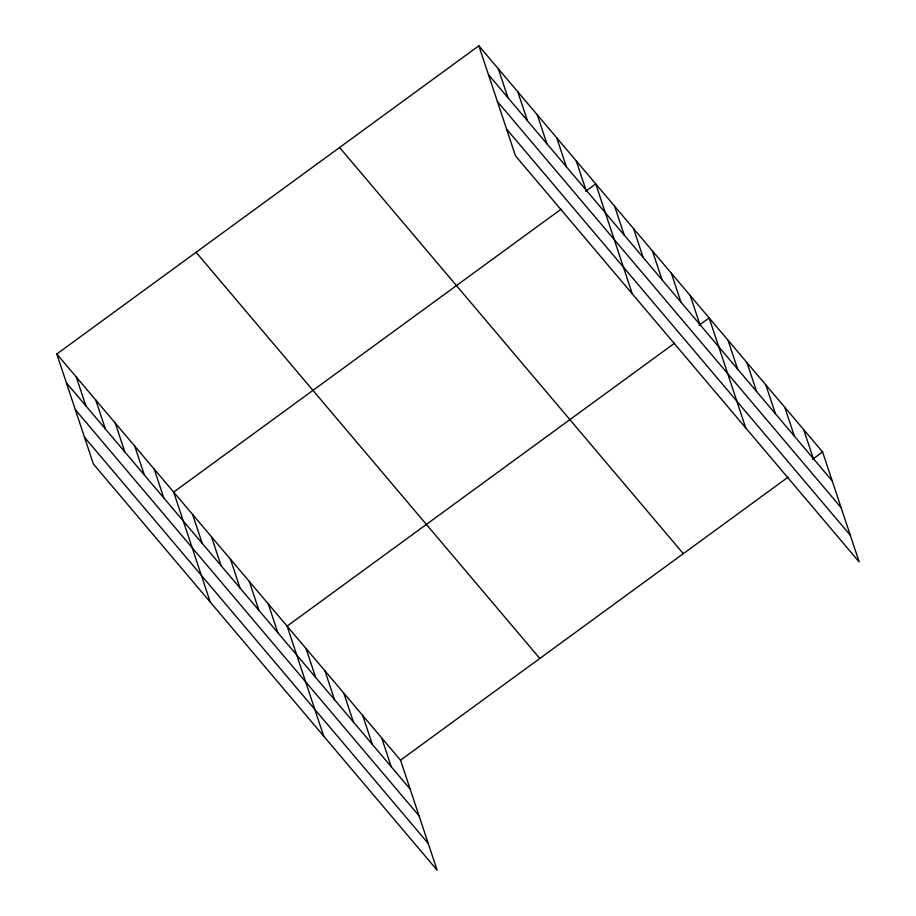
<?xml version="1.0" encoding="UTF-8"?>
<svg xmlns="http://www.w3.org/2000/svg" width="916" height="916" viewBox="0 0 916 916"><rect width="100%" height="100%" fill="white"/><g stroke="black" fill="none" stroke-linecap="round" stroke-linejoin="round"><path stroke-width="1.37" d="M56.803 354L400.532 760.165L437.138 870.2L93.409 464.034L56.803 354L478.862 45.8L822.591 451.966L859.197 562L515.468 155.834L478.862 45.8M561.187 209.123L173.674 492.087L210.279 602.133M585.702 191.215L595.732 183.898L632.326 293.933M674.611 343.156L287.109 626.132L323.714 736.166M699.126 325.26L709.156 317.932L745.761 427.967M400.532 760.165L788.046 477.19M812.561 459.294L822.591 451.966M488.48 74.711L832.209 480.877M497.377 101.481L841.106 507.647M506.559 129.064L850.288 535.23M339.584 147.499L683.313 553.676M196.081 252.289L539.81 658.455M66.421 382.899L410.15 789.065M75.33 409.67L419.059 815.847M84.501 437.253L428.23 843.43M803.687 429.627L813.293 458.538M784.783 407.288L794.39 436.199M765.868 384.949L775.486 413.86M746.964 362.61L756.582 391.521M728.06 340.271L737.678 369.182M690.252 295.593L699.87 324.504M671.348 273.254L680.966 302.165M652.444 250.915L662.062 279.827M633.54 228.576L643.158 257.488M614.636 206.237L624.243 235.137M576.244 160.884L585.862 189.784M556.768 137.869L566.386 166.769M537.291 114.843L546.909 143.755M517.815 91.829L527.433 120.74M498.338 68.815L507.956 97.726M381.629 737.827L391.246 766.726M362.725 715.488L372.343 744.387M343.821 693.149L353.439 722.048M324.917 670.81L334.535 699.71M306.013 648.471L315.631 677.371M268.205 603.793L277.823 632.693M249.301 581.454L258.907 610.354M230.397 559.115L240.003 588.015M211.481 536.776L221.1 565.676M192.578 514.437L202.196 543.337M154.197 469.072L163.815 497.983M134.721 446.058L144.339 474.969M115.244 423.043L124.862 451.954M95.768 400.029L105.374 428.928M76.291 377.014L85.898 405.914"/></g></svg>
